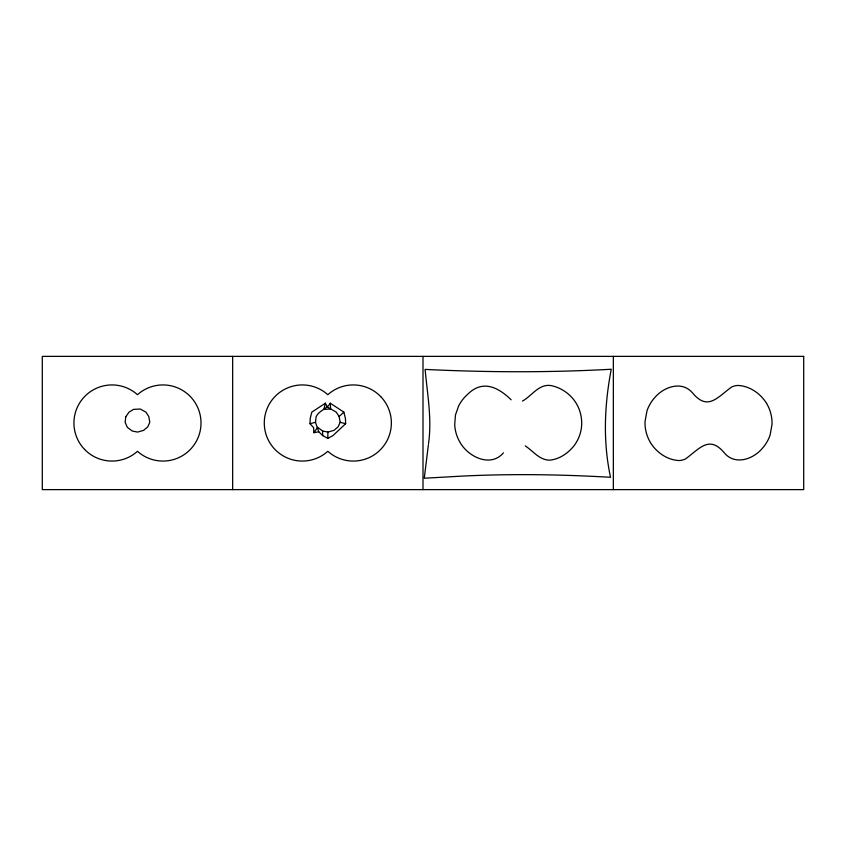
<?xml version="1.0" encoding="UTF-8"?>
<svg xmlns="http://www.w3.org/2000/svg" width="846" height="846" viewBox="0 0 846 846"><rect width="100%" height="100%" fill="white"/><g stroke="black" fill="none" stroke-linecap="round" stroke-linejoin="round"><path stroke-width="1.27" d="M327.793 438.355L327.91 432.084L333.927 430.381L338.093 426.892L340.155 422.323L339.14 416.528L336.253 412.139L327.212 406.884L325.393 403.204L311.793 412.139L310.207 418.516L310.006 423.698L313.623 427.664L313.877 432.697L318.762 431.777L322.696 435.605L327.793 438.355L332.954 435.605L345.644 423.698L345.443 418.516L343.857 412.139L330.257 403.204C326.873 409.263 318.963 410.352 316.108 416.782L315.495 422.323L318.762 431.777M428.51 443.674C432.084 418.929 427.336 394.014 425.115 369.406C487.116 372.43 549.265 372.652 611.256 369.247C604.382 404.991 602.86 441.517 610.526 477.292C556.34 474.172 501.985 473.517 447.798 476.922L424.28 478.233L428.383 444.795M325.393 403.204L323.912 409.379L330.627 409.02L330.257 403.204M313.877 432.697L317.673 427.304L322.548 430.995L327.91 432.084M339.14 416.528L343.857 412.139M503.423 452.843C490.68 467.838 468.525 456.988 460.277 442.786A38.567 38.567 0 0 1 454.704 424.565L455.465 414.995L458.648 405.943A37.763 37.763 0 0 1 467.404 394.564C482.453 379.251 498.167 387.098 511.164 399.82M522.5 401.067C531.954 395.843 538.86 383.576 551.148 385.596C562.146 387.87 571.991 395.198 577.258 405.128A38.567 38.567 0 0 1 581.699 423.656A37.118 37.118 0 0 1 580.314 433.163A37.985 37.985 0 0 1 573.863 445.99C567.888 453.382 559.291 459.304 549.625 460.171C539.42 460.129 533.107 450.992 525.26 445.895M310.006 423.698L315.495 422.323M340.155 422.323L345.644 423.698M766.624 403.457C760.617 393.633 749.863 386.04 738.177 385.459A16 16 0 0 0 731.61 387.024C717.662 397.049 707.827 411.431 692.557 392.935C681.876 380.372 663.729 386.802 654.667 397.715A37.467 37.467 0 0 0 650.733 402.95A38.038 38.038 0 0 0 646.979 410.86L645.022 421.594A38.514 38.514 0 0 0 650.437 442.543M650.426 442.543C656.433 452.367 667.187 459.96 678.873 460.541A16 16 0 0 0 685.44 458.976C699.388 448.951 709.223 434.569 724.493 453.065C735.174 465.628 753.321 459.198 762.383 448.285A37.467 37.467 0 0 0 766.317 443.05A38.038 38.038 0 0 0 770.072 435.14L772.028 424.406A38.514 38.514 0 0 0 766.613 403.457M322.548 430.995L322.696 435.605M613.35 356.378L613.35 489.623M423 356.378L423 489.623M232.65 356.378L232.65 489.623M125.758 416.782L125.145 422.323L127.323 427.304L132.198 430.995L137.56 432.084L143.577 430.381L147.743 426.892L149.805 422.323L148.79 416.528L145.903 412.139L140.277 409.02L133.562 409.379L129.047 412.139L125.758 416.782M803.7 356.378L42.3 356.378L42.3 489.623L803.7 489.623L803.7 356.378M84.621 449.448A38.07 38.07 0 0 0 137.475 451.288A38.07 38.07 0 0 0 190.329 449.448A38.07 38.07 0 0 0 190.329 396.552A38.07 38.07 0 0 0 137.475 394.712A38.07 38.07 0 0 0 84.621 396.552A38.07 38.07 0 0 0 84.621 449.448M380.679 396.552A38.07 38.07 0 0 0 327.825 394.712A38.07 38.07 0 0 0 274.971 396.552A38.07 38.07 0 0 0 274.971 449.448A38.07 38.07 0 0 0 327.825 451.288A38.07 38.07 0 0 0 380.679 449.448A38.07 38.07 0 0 0 380.679 396.552"/></g></svg>
